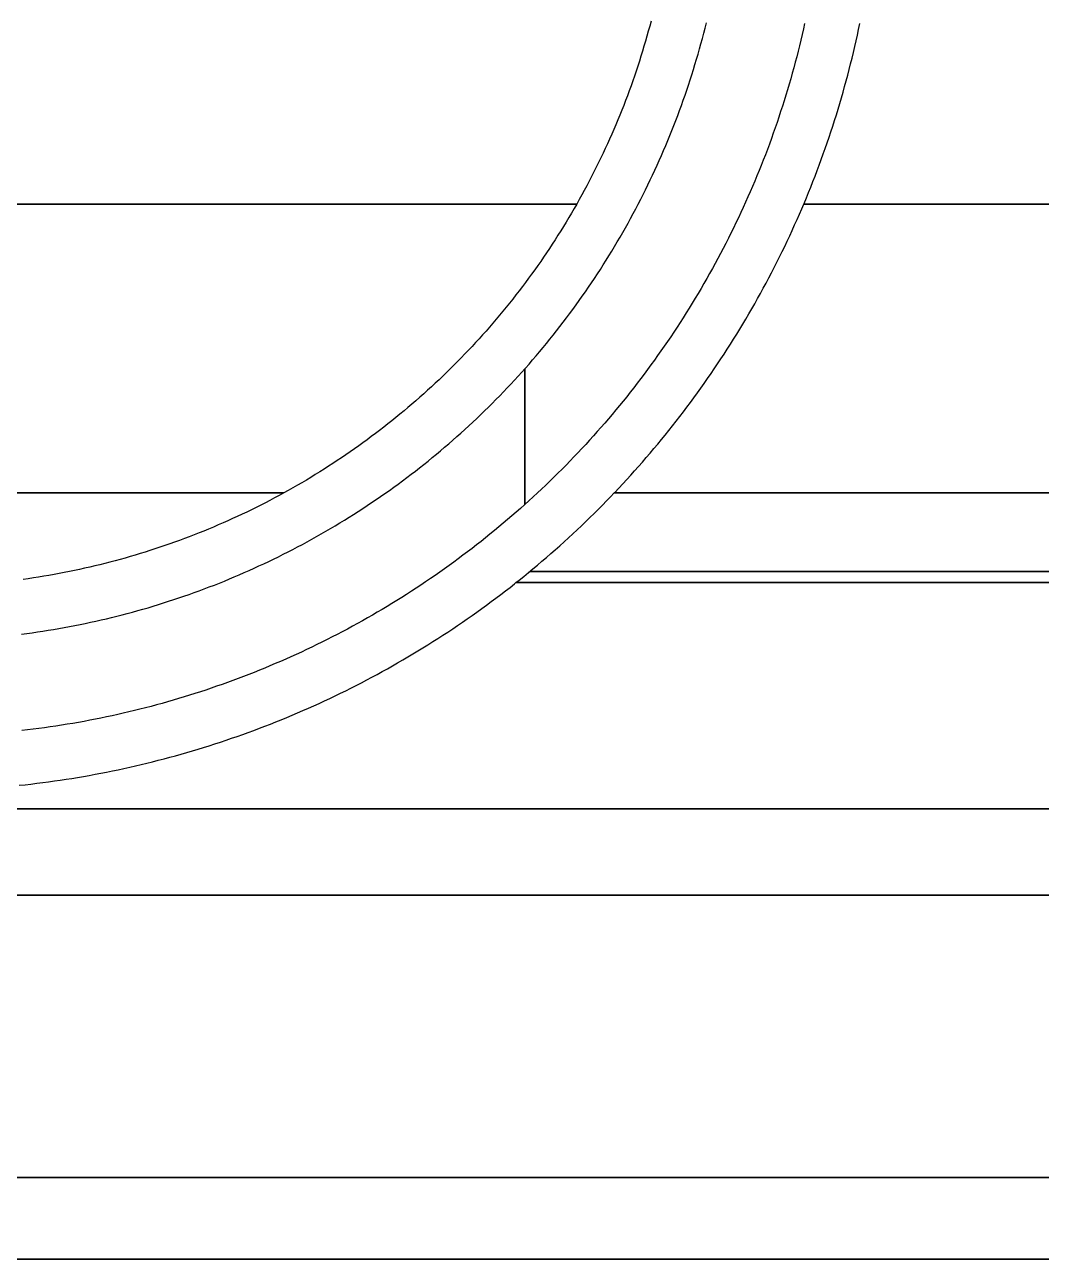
# Model space of a CAD drawing. Extents: x -3500 to 3500, y -3500 to 3500.
# Drawn here: x -629.8 to -516.9, y 561.1 to 698.2 of the extents above; entities that cross this region are included whole.
import ezdxf

# ---------------------------------------------------------------- set-up
doc = ezdxf.new("R2010")
doc.units = 0
for name, color, linetype in [('L5D0', 3, 'CONTINUOUS'), ('L5D100', 7, 'CONTINUOUS'), ('L5D11', 2, 'CONTINUOUS')]:
    doc.layers.add(name, color=color, linetype=linetype)

# ---------------------------------------------------------------- blocks, each defined once
blk = doc.blocks.new('ground_main_5')
at = {"layer": 'L5D0'}
for points in [[(-560.2525, 698.5775), (-560.4005, 698.0185), (-560.552, 697.4605), (-560.7075, 696.9035), (-560.8665, 696.348), (-561.0295, 695.793), (-561.1965, 695.2395), (-561.367, 694.6875), (-561.5415, 694.136), (-561.72, 693.586), (-561.902, 693.0375), (-562.088, 692.49), (-562.2775, 691.944), (-562.471, 691.399), (-562.668, 690.8555), (-562.869, 690.3135), (-563.0735, 689.7725), (-563.2815, 689.233), (-563.4935, 688.6955), (-563.7095, 688.159), (-563.929, 687.624), (-564.152, 687.0905), (-564.3785, 686.559), (-564.609, 686.0285), (-564.843, 685.5), (-565.081, 684.973), (-565.322, 684.4475), (-565.567, 683.924), (-565.8155, 683.402), (-566.068, 682.8815), (-566.3235, 682.363), (-566.583, 681.8465), (-566.8455, 681.3315), (-567.112, 680.818), (-567.382, 680.307), (-567.6555, 679.7975), (-567.932, 679.29), (-568.2125, 678.7845), (-568.4965, 678.2805), (-568.784, 677.779), (-569.0745, 677.2795), (-569.369, 676.7815), (-569.6665, 676.286), (-569.9675, 675.7925), (-570.272, 675.301), (-570.58, 674.8115), (-570.891, 674.3245), (-571.2055, 673.839), (-571.5235, 673.3565), (-571.8445, 672.8755), (-572.1695, 672.397), (-572.497, 671.921), (-572.828, 671.447), (-573.1625, 670.975), (-573.5, 670.506), (-573.841, 670.039), (-574.185, 669.574), (-574.532, 669.112), (-574.8825, 668.652), (-575.236, 668.1945), (-575.5925, 667.7395), (-575.9525, 667.287), (-576.3155, 666.837), (-576.6815, 666.3895), (-577.0505, 665.9445), (-577.4225, 665.502), (-577.7975, 665.062), (-578.176, 664.6245), (-578.557, 664.19), (-578.9415, 663.758), (-579.3285, 663.3285), (-579.7185, 662.902), (-580.1115, 662.478), (-580.5075, 662.0565), (-580.9065, 661.638), (-581.308, 661.2225), (-581.7125, 660.8095), (-582.12, 660.399), (-582.53, 659.9915), (-582.9435, 659.587), (-583.359, 659.1855), (-583.7775, 658.7865), (-584.199, 658.3905), (-584.623, 657.9975), (-585.0495, 657.6075), (-585.479, 657.2205), (-585.911, 656.836), (-586.3455, 656.455), (-586.783, 656.0765), (-587.223, 655.7015), (-587.6655, 655.3295), (-588.1105, 654.9605), (-588.558, 654.5945), (-589.008, 654.2315), (-589.4605, 653.8715), (-589.9155, 653.515), (-590.373, 653.1615), (-590.833, 652.811), (-591.295, 652.464), (-591.76, 652.12), (-592.227, 651.779), (-592.696, 651.4415), (-593.168, 651.107), (-593.642, 650.776), (-594.118, 650.4485), (-594.5965, 650.124), (-595.0775, 649.8025), (-595.56, 649.4845), (-596.0455, 649.17), (-596.5325, 648.859), (-597.022, 648.551), (-597.5135, 648.2465), (-598.007, 647.9455), (-598.5025, 647.648), (-599.0005, 647.3535), (-599.5, 647.063), (-600.0015, 646.7755), (-600.5055, 646.4915), (-601.011, 646.2115), (-2334.91, 646.2115)], [(344.325, 646.2115), (-564.3335, 646.2115), (-564.2845, 646.262), (-563.8355, 646.737), (-563.389, 647.2145), (-562.9455, 647.695), (-562.5045, 648.178), (-562.067, 648.664), (-561.6325, 649.1525), (-561.201, 649.6435), (-560.7725, 650.137), (-560.347, 650.6335), (-559.9245, 651.1325), (-559.505, 651.634), (-559.0885, 652.1385), (-558.6755, 652.645), (-558.265, 653.1545), (-557.858, 653.666), (-557.4545, 654.18), (-557.0535, 654.697), (-556.656, 655.216), (-556.262, 655.7375), (-555.871, 656.2615), (-555.483, 656.788), (-555.0985, 657.3165), (-554.717, 657.8475), (-554.339, 658.381), (-553.964, 658.917), (-553.5925, 659.455), (-553.224, 659.995), (-552.8595, 660.5375), (-552.4975, 661.0825), (-552.1395, 661.6295), (-551.7845, 662.1785), (-551.433, 662.73), (-551.085, 663.283), (-550.7405, 663.839), (-550.399, 664.3965), (-550.061, 664.9565), (-549.7265, 665.518), (-549.396, 666.082), (-549.0685, 666.648), (-548.7445, 667.216), (-548.4235, 667.7855), (-548.1065, 668.3575), (-547.793, 668.9315), (-547.483, 669.507), (-547.3605, 669.738), (-547.177, 670.0845), (-546.874, 670.664), (-546.5745, 671.2455), (-546.279, 671.8285), (-545.9865, 672.4135), (-545.698, 673), (-545.413, 673.5885), (-545.1315, 674.1785), (-544.854, 674.7705), (-544.58, 675.364), (-544.3095, 675.9595), (-544.0425, 676.5565), (-543.7795, 677.155), (-543.52, 677.755), (-543.2645, 678.357), (-543.012, 678.96), (-542.764, 679.565), (-542.519, 680.171), (-542.2785, 680.779), (-542.041, 681.3885), (-541.8075, 681.999), (-541.578, 682.6115), (-541.352, 683.225), (-541.13, 683.84), (-540.9115, 684.456), (-540.697, 685.0735), (-540.486, 685.6925), (-540.279, 686.313), (-540.076, 686.934), (-539.8765, 687.557), (-539.681, 688.181), (-539.4895, 688.806), (-539.3015, 689.432), (-539.1175, 690.0595), (-538.9375, 690.688), (-538.761, 691.3175), (-538.5885, 691.9485), (-538.42, 692.58), (-538.255, 693.213), (-538.0945, 693.8465), (-537.9375, 694.4815), (-537.7845, 695.117), (-537.6355, 695.7535), (-537.49, 696.391), (-537.349, 697.0295), (-537.2115, 697.6685), (-537.078, 698.309)], [(-2334.91, 646.2115), (-601.011, 646.2115), (-601.5185, 645.9345), (-602.028, 645.661), (-602.539, 645.391), (-603.0525, 645.1245), (-603.5675, 644.862), (-604.084, 644.6025), (-604.6025, 644.347), (-605.123, 644.0945), (-605.645, 643.846), (-606.1685, 643.601), (-606.694, 643.36), (-607.221, 643.122), (-607.7495, 642.888), (-608.28, 642.6575), (-608.8115, 642.431), (-609.345, 642.208), (-609.88, 641.9885), (-610.4165, 641.773), (-610.954, 641.5605), (-611.4935, 641.3525), (-612.034, 641.148), (-612.5765, 640.947), (-613.12, 640.75), (-613.6645, 640.5565), (-614.211, 640.367), (-614.7585, 640.181), (-615.307, 639.999), (-615.857, 639.8205), (-616.4085, 639.646), (-616.9605, 639.4755), (-617.514, 639.3085), (-618.069, 639.1455), (-618.6245, 638.9865), (-619.1815, 638.831), (-619.7395, 638.6795), (-620.2985, 638.5315), (-620.8585, 638.388), (-621.4195, 638.248), (-621.981, 638.1115), (-622.544, 637.9795), (-623.108, 637.851), (-623.6725, 637.7265), (-624.238, 637.606), (-624.804, 637.4895), (-625.371, 637.3765), (-625.939, 637.2675), (-626.5075, 637.1625), (-627.0765, 637.0615), (-627.6465, 636.9645), (-628.217, 636.8715), (-628.7885, 636.782), (-629.36, 636.697), (-629.9325, 636.6155)], [(-630.364, 613.759), (-629.714, 613.8295), (-629.0645, 613.9035), (-628.415, 613.9815), (-627.7665, 614.0635), (-627.1185, 614.1495), (-626.471, 614.2395), (-625.824, 614.3335), (-625.1775, 614.4315), (-624.5315, 614.533), (-623.8865, 614.639), (-623.2415, 614.749), (-622.598, 614.8625), (-621.9545, 614.98), (-621.3125, 615.102), (-620.6705, 615.2275), (-620.03, 615.357), (-619.3895, 615.4905), (-618.7505, 615.628), (-618.112, 615.769), (-617.4745, 615.9145), (-616.838, 616.0635), (-616.2025, 616.2165), (-615.5675, 616.3735), (-614.934, 616.534), (-614.301, 616.699), (-613.6695, 616.8675), (-613.0385, 617.04), (-612.409, 617.2165), (-611.7805, 617.3965), (-611.153, 617.5805), (-610.527, 617.7685), (-609.902, 617.96), (-609.278, 618.1555), (-608.655, 618.355), (-608.034, 618.558), (-607.4135, 618.765), (-606.7945, 618.976), (-606.177, 619.1905), (-605.5605, 619.409), (-604.946, 619.631), (-604.332, 619.857), (-603.72, 620.0865), (-603.1095, 620.32), (-602.5, 620.5575), (-601.892, 620.7985), (-601.286, 621.043), (-600.681, 621.2915), (-600.078, 621.5435), (-599.476, 621.799), (-598.876, 622.0585), (-598.2775, 622.3215), (-597.6805, 622.5885), (-597.085, 622.859), (-596.4915, 623.133), (-595.8995, 623.4105), (-595.3095, 623.692), (-594.721, 623.977), (-594.1345, 624.2655), (-593.5495, 624.558), (-592.966, 624.8535), (-592.385, 625.153), (-591.8055, 625.456), (-591.228, 625.762), (-590.6525, 626.072), (-590.0785, 626.3855), (-589.5065, 626.703), (-588.937, 627.0235), (-588.369, 627.3475), (-587.803, 627.675), (-587.239, 628.006), (-586.6775, 628.34), (-586.1175, 628.678), (-585.56, 629.0195), (-585.004, 629.364), (-584.451, 629.712), (-583.8995, 630.0635), (-583.3505, 630.4185), (-582.8035, 630.7765), (-582.2585, 631.1385), (-581.716, 631.503), (-581.176, 631.8715), (-580.638, 632.243), (-580.102, 632.618), (-579.5685, 632.996), (-579.0375, 633.3775), (-578.509, 633.762), (-577.9825, 634.15), (-577.4585, 634.541), (-576.937, 634.935), (-576.418, 635.3325), (-575.901, 635.7335), (-575.387, 636.137), (-575.236, 636.2575), (-574.875, 636.544), (-574.366, 636.9545), (-573.8595, 637.3675), (-573.355, 637.784), (-572.8535, 638.2035), (-572.3545, 638.626), (-571.858, 639.0515), (-571.3645, 639.48), (-570.8735, 639.9115), (-570.385, 640.346), (-569.899, 640.784), (-569.416, 641.2245), (-568.9355, 641.668), (-568.458, 642.1145), (-567.983, 642.5635), (-567.511, 643.016), (-567.0415, 643.471), (-566.575, 643.929), (-566.111, 644.39), (-565.65, 644.854), (-565.192, 645.3205), (-564.737, 645.79), (-564.3335, 646.2115), (344.325, 646.2115)], [(357.5455, 611.149), (-1568.5735, 611.149)], [(-1568.5735, 611.149), (357.5455, 611.149)], [(396.665, 570.2155), (-1623.469, 570.2155)], [(-1623.469, 570.2155), (396.665, 570.2155)]]:
    blk.add_lwpolyline(points, dxfattribs=at)
blk = doc.blocks.new('TOP_main_5_Cheese_100')
at = {"layer": 'L5D100'}
for points in [[(-560.2525, 698.5775), (-560.4005, 698.0185), (-560.552, 697.4605), (-560.7075, 696.9035), (-560.8665, 696.348), (-561.0295, 695.793), (-561.1965, 695.2395), (-561.367, 694.6875), (-561.5415, 694.136), (-561.72, 693.586), (-561.902, 693.0375), (-562.088, 692.49), (-562.2775, 691.944), (-562.471, 691.399), (-562.668, 690.8555), (-562.869, 690.3135), (-563.0735, 689.7725), (-563.2815, 689.233), (-563.4935, 688.6955), (-563.7095, 688.159), (-563.929, 687.624), (-564.152, 687.0905), (-564.3785, 686.559), (-564.609, 686.0285), (-564.843, 685.5), (-565.081, 684.973), (-565.322, 684.4475), (-565.567, 683.924), (-565.8155, 683.402), (-566.068, 682.8815), (-566.3235, 682.363), (-566.583, 681.8465), (-566.8455, 681.3315), (-567.112, 680.818), (-567.382, 680.307), (-567.6555, 679.7975), (-567.932, 679.29), (-568.2125, 678.7845), (-568.4965, 678.2805), (-2334.91, 678.2805)], [(341.9525, 678.2805), (-543.2965, 678.2805), (-543.2645, 678.357), (-543.012, 678.96), (-542.764, 679.565), (-542.519, 680.171), (-542.2785, 680.779), (-542.041, 681.3885), (-541.8075, 681.999), (-541.578, 682.6115), (-541.352, 683.225), (-541.13, 683.84), (-540.9115, 684.456), (-540.697, 685.0735), (-540.486, 685.6925), (-540.279, 686.313), (-540.076, 686.934), (-539.8765, 687.557), (-539.681, 688.181), (-539.4895, 688.806), (-539.3015, 689.432), (-539.1175, 690.0595), (-538.9375, 690.688), (-538.761, 691.3175), (-538.5885, 691.9485), (-538.42, 692.58), (-538.255, 693.213), (-538.0945, 693.8465), (-537.9375, 694.4815), (-537.7845, 695.117), (-537.6355, 695.7535), (-537.49, 696.391), (-537.349, 697.0295), (-537.2115, 697.6685), (-537.078, 698.309)], [(-2334.91, 678.2805), (-568.4965, 678.2805), (-568.784, 677.779), (-569.0745, 677.2795), (-569.369, 676.7815), (-569.6665, 676.286), (-569.9675, 675.7925), (-570.272, 675.301), (-570.58, 674.8115), (-570.891, 674.3245), (-571.2055, 673.839), (-571.5235, 673.3565), (-571.8445, 672.8755), (-572.1695, 672.397), (-572.497, 671.921), (-572.828, 671.447), (-573.1625, 670.975), (-573.5, 670.506), (-573.841, 670.039), (-574.185, 669.574), (-574.532, 669.112), (-574.8825, 668.652), (-575.236, 668.1945), (-575.5925, 667.7395), (-575.9525, 667.287), (-576.3155, 666.837), (-576.6815, 666.3895), (-577.0505, 665.9445), (-577.4225, 665.502), (-577.7975, 665.062), (-578.176, 664.6245), (-578.557, 664.19), (-578.9415, 663.758), (-579.3285, 663.3285), (-579.7185, 662.902), (-580.1115, 662.478), (-580.5075, 662.0565), (-580.9065, 661.638), (-581.308, 661.2225), (-581.7125, 660.8095), (-582.12, 660.399), (-582.53, 659.9915), (-582.9435, 659.587), (-583.359, 659.1855), (-583.7775, 658.7865), (-584.199, 658.3905), (-584.623, 657.9975), (-585.0495, 657.6075), (-585.479, 657.2205), (-585.911, 656.836), (-586.3455, 656.455), (-586.783, 656.0765), (-587.223, 655.7015), (-587.6655, 655.3295), (-588.1105, 654.9605), (-588.558, 654.5945), (-589.008, 654.2315), (-589.4605, 653.8715), (-589.9155, 653.515), (-590.373, 653.1615), (-590.833, 652.811), (-591.295, 652.464), (-591.76, 652.12), (-592.227, 651.779), (-592.696, 651.4415), (-593.168, 651.107), (-593.642, 650.776), (-594.118, 650.4485), (-594.5965, 650.124), (-595.0775, 649.8025), (-595.56, 649.4845), (-596.0455, 649.17), (-596.5325, 648.859), (-597.022, 648.551), (-597.5135, 648.2465), (-598.007, 647.9455), (-598.5025, 647.648), (-599.0005, 647.3535), (-599.5, 647.063), (-600.0015, 646.7755), (-600.5055, 646.4915), (-601.011, 646.2115), (-601.5185, 645.9345), (-602.028, 645.661), (-602.539, 645.391), (-603.0525, 645.1245), (-603.5675, 644.862), (-604.084, 644.6025), (-604.6025, 644.347), (-605.123, 644.0945), (-605.645, 643.846), (-606.1685, 643.601), (-606.694, 643.36), (-607.221, 643.122), (-607.7495, 642.888), (-608.28, 642.6575), (-608.8115, 642.431), (-609.345, 642.208), (-609.88, 641.9885), (-610.4165, 641.773), (-610.954, 641.5605), (-611.4935, 641.3525), (-612.034, 641.148), (-612.5765, 640.947), (-613.12, 640.75), (-613.6645, 640.5565), (-614.211, 640.367), (-614.7585, 640.181), (-615.307, 639.999), (-615.857, 639.8205), (-616.4085, 639.646), (-616.9605, 639.4755), (-617.514, 639.3085), (-618.069, 639.1455), (-618.6245, 638.9865), (-619.1815, 638.831), (-619.7395, 638.6795), (-620.2985, 638.5315), (-620.8585, 638.388), (-621.4195, 638.248), (-621.981, 638.1115), (-622.544, 637.9795), (-623.108, 637.851), (-623.6725, 637.7265), (-624.238, 637.606), (-624.804, 637.4895), (-625.371, 637.3765), (-625.939, 637.2675), (-626.5075, 637.1625), (-627.0765, 637.0615), (-627.6465, 636.9645), (-628.217, 636.8715), (-628.7885, 636.782), (-629.36, 636.697), (-629.9325, 636.6155)], [(-262.5, 637.5), (-573.699, 637.5), (-573.355, 637.784), (-572.8535, 638.2035), (-572.3545, 638.626), (-571.858, 639.0515), (-571.3645, 639.48), (-570.8735, 639.9115), (-570.385, 640.346), (-569.899, 640.784), (-569.416, 641.2245), (-568.9355, 641.668), (-568.458, 642.1145), (-567.983, 642.5635), (-567.511, 643.016), (-567.0415, 643.471), (-566.575, 643.929), (-566.111, 644.39), (-565.65, 644.854), (-565.192, 645.3205), (-564.737, 645.79), (-564.3335, 646.2115), (-564.2845, 646.262), (-563.8355, 646.737), (-563.389, 647.2145), (-562.9455, 647.695), (-562.5045, 648.178), (-562.067, 648.664), (-561.6325, 649.1525), (-561.201, 649.6435), (-560.7725, 650.137), (-560.347, 650.6335), (-559.9245, 651.1325), (-559.505, 651.634), (-559.0885, 652.1385), (-558.6755, 652.645), (-558.265, 653.1545), (-557.858, 653.666), (-557.4545, 654.18), (-557.0535, 654.697), (-556.656, 655.216), (-556.262, 655.7375), (-555.871, 656.2615), (-555.483, 656.788), (-555.0985, 657.3165), (-554.717, 657.8475), (-554.339, 658.381), (-553.964, 658.917), (-553.5925, 659.455), (-553.224, 659.995), (-552.8595, 660.5375), (-552.4975, 661.0825), (-552.1395, 661.6295), (-551.7845, 662.1785), (-551.433, 662.73), (-551.085, 663.283), (-550.7405, 663.839), (-550.399, 664.3965), (-550.061, 664.9565), (-549.7265, 665.518), (-549.396, 666.082), (-549.0685, 666.648), (-548.7445, 667.216), (-548.4235, 667.7855), (-548.1065, 668.3575), (-547.793, 668.9315), (-547.483, 669.507), (-547.3605, 669.738), (-547.177, 670.0845), (-546.874, 670.664), (-546.5745, 671.2455), (-546.279, 671.8285), (-545.9865, 672.4135), (-545.698, 673), (-545.413, 673.5885), (-545.1315, 674.1785), (-544.854, 674.7705), (-544.58, 675.364), (-544.3095, 675.9595), (-544.0425, 676.5565), (-543.7795, 677.155), (-543.52, 677.755), (-543.2965, 678.2805), (341.9525, 678.2805)], [(346.805, 636.2675), (-575.223, 636.2675), (-574.875, 636.544), (-574.366, 636.9545), (-573.8595, 637.3675), (-573.699, 637.5), (-262.5, 637.5)], [(-630.364, 613.759), (-629.714, 613.8295), (-629.0645, 613.9035), (-628.415, 613.9815), (-627.7665, 614.0635), (-627.1185, 614.1495), (-626.471, 614.2395), (-625.824, 614.3335), (-625.1775, 614.4315), (-624.5315, 614.533), (-623.8865, 614.639), (-623.2415, 614.749), (-622.598, 614.8625), (-621.9545, 614.98), (-621.3125, 615.102), (-620.6705, 615.2275), (-620.03, 615.357), (-619.3895, 615.4905), (-618.7505, 615.628), (-618.112, 615.769), (-617.4745, 615.9145), (-616.838, 616.0635), (-616.2025, 616.2165), (-615.5675, 616.3735), (-614.934, 616.534), (-614.301, 616.699), (-613.6695, 616.8675), (-613.0385, 617.04), (-612.409, 617.2165), (-611.7805, 617.3965), (-611.153, 617.5805), (-610.527, 617.7685), (-609.902, 617.96), (-609.278, 618.1555), (-608.655, 618.355), (-608.034, 618.558), (-607.4135, 618.765), (-606.7945, 618.976), (-606.177, 619.1905), (-605.5605, 619.409), (-604.946, 619.631), (-604.332, 619.857), (-603.72, 620.0865), (-603.1095, 620.32), (-602.5, 620.5575), (-601.892, 620.7985), (-601.286, 621.043), (-600.681, 621.2915), (-600.078, 621.5435), (-599.476, 621.799), (-598.876, 622.0585), (-598.2775, 622.3215), (-597.6805, 622.5885), (-597.085, 622.859), (-596.4915, 623.133), (-595.8995, 623.4105), (-595.3095, 623.692), (-594.721, 623.977), (-594.1345, 624.2655), (-593.5495, 624.558), (-592.966, 624.8535), (-592.385, 625.153), (-591.8055, 625.456), (-591.228, 625.762), (-590.6525, 626.072), (-590.0785, 626.3855), (-589.5065, 626.703), (-588.937, 627.0235), (-588.369, 627.3475), (-587.803, 627.675), (-587.239, 628.006), (-586.6775, 628.34), (-586.1175, 628.678), (-585.56, 629.0195), (-585.004, 629.364), (-584.451, 629.712), (-583.8995, 630.0635), (-583.3505, 630.4185), (-582.8035, 630.7765), (-582.2585, 631.1385), (-581.716, 631.503), (-581.176, 631.8715), (-580.638, 632.243), (-580.102, 632.618), (-579.5685, 632.996), (-579.0375, 633.3775), (-578.509, 633.762), (-577.9825, 634.15), (-577.4585, 634.541), (-576.937, 634.935), (-576.418, 635.3325), (-575.901, 635.7335), (-575.387, 636.137), (-575.236, 636.2575), (-575.223, 636.2675), (346.805, 636.2675)], [(363.6645, 601.5685), (-1592.813, 601.5685)], [(-1592.813, 601.5685), (363.6645, 601.5685)], [(-262.5, 561.1435), (-1627.848, 561.1435)], [(-1627.848, 561.1435), (-262.5, 561.1435)]]:
    blk.add_lwpolyline(points, dxfattribs=at)
blk = doc.blocks.new('TOP_main_5')
at = {"layer": 'L5D11'}
for points in [[(-543.205, 698.335), (-543.342, 697.7155), (-543.483, 697.097), (-543.628, 696.479), (-543.7765, 695.8625), (-543.929, 695.247), (-544.0855, 694.632), (-544.246, 694.018), (-544.41, 693.4055), (-544.578, 692.794), (-544.75, 692.183), (-544.9255, 691.5735), (-545.1055, 690.965), (-545.2885, 690.358), (-545.476, 689.752), (-545.667, 689.147), (-545.862, 688.5435), (-546.0605, 687.941), (-546.263, 687.3395), (-546.4695, 686.74), (-546.6795, 686.141), (-546.8935, 685.544), (-547.111, 684.948), (-547.332, 684.3535), (-547.5575, 683.7605), (-547.786, 683.169), (-548.0185, 682.5785), (-548.255, 681.99), (-548.495, 681.4025), (-548.7385, 680.817), (-548.986, 680.233), (-549.237, 679.6505), (-549.492, 679.0695), (-549.75, 678.49), (-550.012, 677.9125), (-550.278, 677.3365), (-550.547, 676.762), (-550.82, 676.189), (-551.0965, 675.6185), (-551.3765, 675.049), (-551.6605, 674.482), (-551.9475, 673.916), (-552.2385, 673.3525), (-552.533, 672.7905), (-552.831, 672.2305), (-553.1325, 671.6725), (-553.4375, 671.116), (-553.746, 670.562), (-554.058, 670.0095), (-554.373, 669.459), (-554.692, 668.9105), (-555.0145, 668.3645), (-555.3405, 667.82), (-555.6695, 667.278), (-556.002, 666.7375), (-556.338, 666.1995), (-556.6775, 665.6635), (-557.0205, 665.13), (-557.3665, 664.5985), (-557.716, 664.069), (-558.069, 663.542), (-558.425, 663.017), (-558.7845, 662.494), (-559.1475, 661.974), (-559.5135, 661.4555), (-559.8825, 660.94), (-560.2555, 660.4265), (-560.631, 659.9155), (-561.01, 659.4065), (-561.392, 658.9005), (-561.7775, 658.3965), (-562.166, 657.895), (-562.558, 657.396), (-562.9525, 656.8995), (-563.3505, 656.4055), (-563.752, 655.914), (-564.156, 655.425), (-564.563, 654.939), (-564.9735, 654.455), (-565.387, 653.974), (-565.803, 653.495), (-566.2225, 653.019), (-566.645, 652.546), (-567.0705, 652.0755), (-567.4985, 651.6075), (-567.93, 651.142), (-568.364, 650.6795), (-568.8015, 650.22), (-569.2415, 649.763), (-569.684, 649.309), (-570.13, 648.8575), (-570.5785, 648.409), (-571.03, 647.963), (-571.484, 647.5205), (-571.941, 647.0805), (-572.4005, 646.643), (-572.863, 646.209), (-573.3285, 645.7775), (-573.7965, 645.3495), (-574.267, 644.924), (-574.267, 659.985), (-574.185, 660.077), (-573.7895, 660.526), (-573.3965, 660.9775), (-573.007, 661.432), (-572.6205, 661.889), (-572.237, 662.3485), (-571.8565, 662.8105), (-571.4795, 663.275), (-571.105, 663.742), (-570.734, 664.2115), (-570.366, 664.6835), (-570.001, 665.158), (-569.6395, 665.6345), (-569.281, 666.114), (-568.9255, 666.5955), (-568.5735, 667.0795), (-568.2245, 667.5655), (-567.879, 668.0545), (-567.5365, 668.545), (-567.1975, 669.0385), (-566.8615, 669.5335), (-566.529, 670.0315), (-566.2, 670.531), (-565.874, 671.033), (-565.5515, 671.5375), (-565.2325, 672.0435), (-564.9165, 672.552), (-564.6045, 673.0625), (-564.2955, 673.575), (-563.99, 674.09), (-563.6875, 674.6065), (-563.389, 675.125), (-563.094, 675.6455), (-562.802, 676.168), (-562.514, 676.6925), (-562.229, 677.219), (-561.948, 677.7475), (-561.67, 678.2775), (-561.396, 678.8095), (-561.125, 679.3435), (-560.858, 679.879), (-560.5945, 680.4165), (-560.3345, 680.9555), (-560.0785, 681.496), (-559.8255, 682.0385), (-559.5765, 682.583), (-559.331, 683.1285), (-559.089, 683.676), (-558.851, 684.225), (-558.6165, 684.776), (-558.3855, 685.328), (-558.1585, 685.8815), (-557.935, 686.437), (-557.715, 686.9935), (-557.499, 687.5515), (-557.2865, 688.111), (-557.078, 688.672), (-556.873, 689.2345), (-556.672, 689.798), (-556.4745, 690.363), (-556.281, 690.9295), (-556.091, 691.497), (-555.905, 692.0655), (-555.7225, 692.636), (-555.544, 693.207), (-555.3695, 693.7795), (-555.1985, 694.353), (-555.0315, 694.9275), (-554.8685, 695.5035), (-554.709, 696.0805), (-554.5535, 696.6585), (-554.402, 697.2375), (-554.254, 697.817), (-554.11, 698.398)], [(-630.118, 630.538), (-629.5245, 630.6155), (-628.9315, 630.697), (-628.3395, 630.7825), (-627.7475, 630.8715), (-627.1565, 630.965), (-626.566, 631.062), (-625.976, 631.163), (-625.387, 631.268), (-624.7985, 631.377), (-624.2105, 631.49), (-623.6235, 631.6065), (-623.0375, 631.7275), (-622.452, 631.852), (-621.8675, 631.9805), (-621.2835, 632.1125), (-620.701, 632.249), (-620.119, 632.389), (-619.538, 632.533), (-618.9585, 632.681), (-618.3795, 632.8325), (-617.8015, 632.988), (-617.2245, 633.1475), (-616.6485, 633.3105), (-616.074, 633.4775), (-615.5005, 633.6485), (-614.928, 633.823), (-614.357, 634.0015), (-613.7865, 634.184), (-613.218, 634.37), (-612.6505, 634.56), (-612.084, 634.7535), (-611.519, 634.951), (-610.9555, 635.152), (-610.393, 635.357), (-609.832, 635.5655), (-609.2725, 635.778), (-608.7145, 635.994), (-608.158, 636.214), (-607.6025, 636.4375), (-607.049, 636.6645), (-606.497, 636.8955), (-605.946, 637.13), (-605.397, 637.368), (-604.8495, 637.61), (-604.304, 637.8555), (-603.7595, 638.1045), (-603.217, 638.3575), (-602.6765, 638.6135), (-602.137, 638.8735), (-601.6, 639.137), (-601.0645, 639.4045), (-600.5305, 639.675), (-599.9985, 639.949), (-599.4685, 640.227), (-598.94, 640.508), (-598.4135, 640.793), (-597.889, 641.081), (-597.3665, 641.373), (-596.846, 641.668), (-596.3275, 641.9665), (-595.8105, 642.269), (-595.296, 642.5745), (-594.7835, 642.8835), (-594.273, 643.1955), (-593.7645, 643.5115), (-593.2585, 643.8305), (-592.754, 644.153), (-592.252, 644.479), (-591.7525, 644.808), (-591.2545, 645.1405), (-590.7595, 645.4765), (-590.266, 645.8155), (-589.7755, 646.158), (-589.2865, 646.5035), (-588.8005, 646.8525), (-588.3165, 647.2045), (-587.835, 647.56), (-587.3555, 647.9185), (-586.879, 648.28), (-586.4045, 648.645), (-585.9325, 649.013), (-585.463, 649.384), (-584.996, 649.7585), (-584.5315, 650.1355), (-584.0695, 650.516), (-583.61, 650.8995), (-583.153, 651.286), (-582.6985, 651.676), (-582.247, 652.0685), (-581.798, 652.464), (-581.3515, 652.8625), (-580.9075, 653.264), (-580.4665, 653.6685), (-580.028, 654.076), (-579.5925, 654.4865), (-579.1595, 654.8995), (-578.7295, 655.3155), (-578.302, 655.7345), (-577.8775, 656.1565), (-577.4555, 656.581), (-577.0365, 657.0085), (-576.6205, 657.4385), (-576.2075, 657.8715), (-575.797, 658.307), (-575.3895, 658.7455), (-574.985, 659.1865), (-574.5835, 659.6305), (-574.267, 659.985), (-574.267, 644.924), (-574.74, 644.5015), (-575.216, 644.0825), (-575.6945, 643.666), (-576.176, 643.2525), (-576.6595, 642.842), (-577.146, 642.435), (-577.635, 642.031), (-578.1265, 641.6295), (-578.6205, 641.2315), (-579.117, 640.837), (-579.616, 640.445), (-580.1175, 640.0565), (-580.6215, 639.6715), (-581.1275, 639.289), (-581.6365, 638.91), (-582.1475, 638.5345), (-582.661, 638.1615), (-583.1765, 637.7925), (-583.695, 637.4265), (-584.215, 637.0635), (-584.738, 636.704), (-585.263, 636.348), (-585.79, 635.995), (-586.3195, 635.6455), (-586.851, 635.2995), (-587.3845, 634.9565), (-587.9205, 634.617), (-588.4585, 634.281), (-588.999, 633.9485), (-589.541, 633.6195), (-590.0855, 633.2935), (-590.6315, 632.971), (-591.18, 632.652), (-591.7305, 632.337), (-592.283, 632.025), (-592.837, 631.7165), (-593.3935, 631.4115), (-593.9515, 631.11), (-594.5115, 630.812), (-595.0735, 630.5175), (-595.637, 630.2265), (-596.203, 629.9395), (-596.77, 629.6555), (-597.3395, 629.3755), (-597.91, 629.099), (-598.483, 628.826), (-599.057, 628.557), (-599.6335, 628.291), (-600.211, 628.029), (-600.7905, 627.771), (-601.3715, 627.516), (-601.954, 627.265), (-602.538, 627.0175), (-603.1235, 626.774), (-603.711, 626.534), (-604.2995, 626.2975), (-604.89, 626.065), (-605.4815, 625.8365), (-606.0745, 625.611), (-606.669, 625.39), (-607.265, 625.1725), (-607.862, 624.9585), (-608.461, 624.7485), (-609.0605, 624.542), (-609.662, 624.3395), (-610.2645, 624.141), (-610.868, 623.946), (-611.473, 623.755), (-612.079, 623.5675), (-612.686, 623.3845), (-613.2945, 623.2045), (-613.904, 623.029), (-614.515, 622.857), (-615.1265, 622.689), (-615.739, 622.525), (-616.353, 622.3645), (-616.968, 622.208), (-617.5835, 622.0555), (-618.2, 621.907), (-618.818, 621.762), (-619.4365, 621.621), (-620.0555, 621.484), (-620.676, 621.351), (-621.297, 621.222), (-621.919, 621.097), (-622.5415, 620.9755), (-623.165, 620.858), (-623.789, 620.7445), (-624.414, 620.635), (-625.0395, 620.5295), (-625.6655, 620.428), (-626.2925, 620.3305), (-626.92, 620.2365), (-627.548, 620.147), (-628.1765, 620.061), (-628.8055, 619.9795), (-629.435, 619.9015), (-630.065, 619.8275)]]:
    blk.add_lwpolyline(points, dxfattribs=at)
for name in ['ground_main_5', 'TOP_main_5_Cheese_100']:
    blk.add_blockref(name, (0, 0))
blk = doc.blocks.new('TOP_main')
blk.add_blockref('TOP_main_5', (0, 0))

msp = doc.modelspace()

# ---------------------------------------------------------------- block references
msp.add_blockref('TOP_main', (0, 0))

doc.saveas('drawing.dxf')
